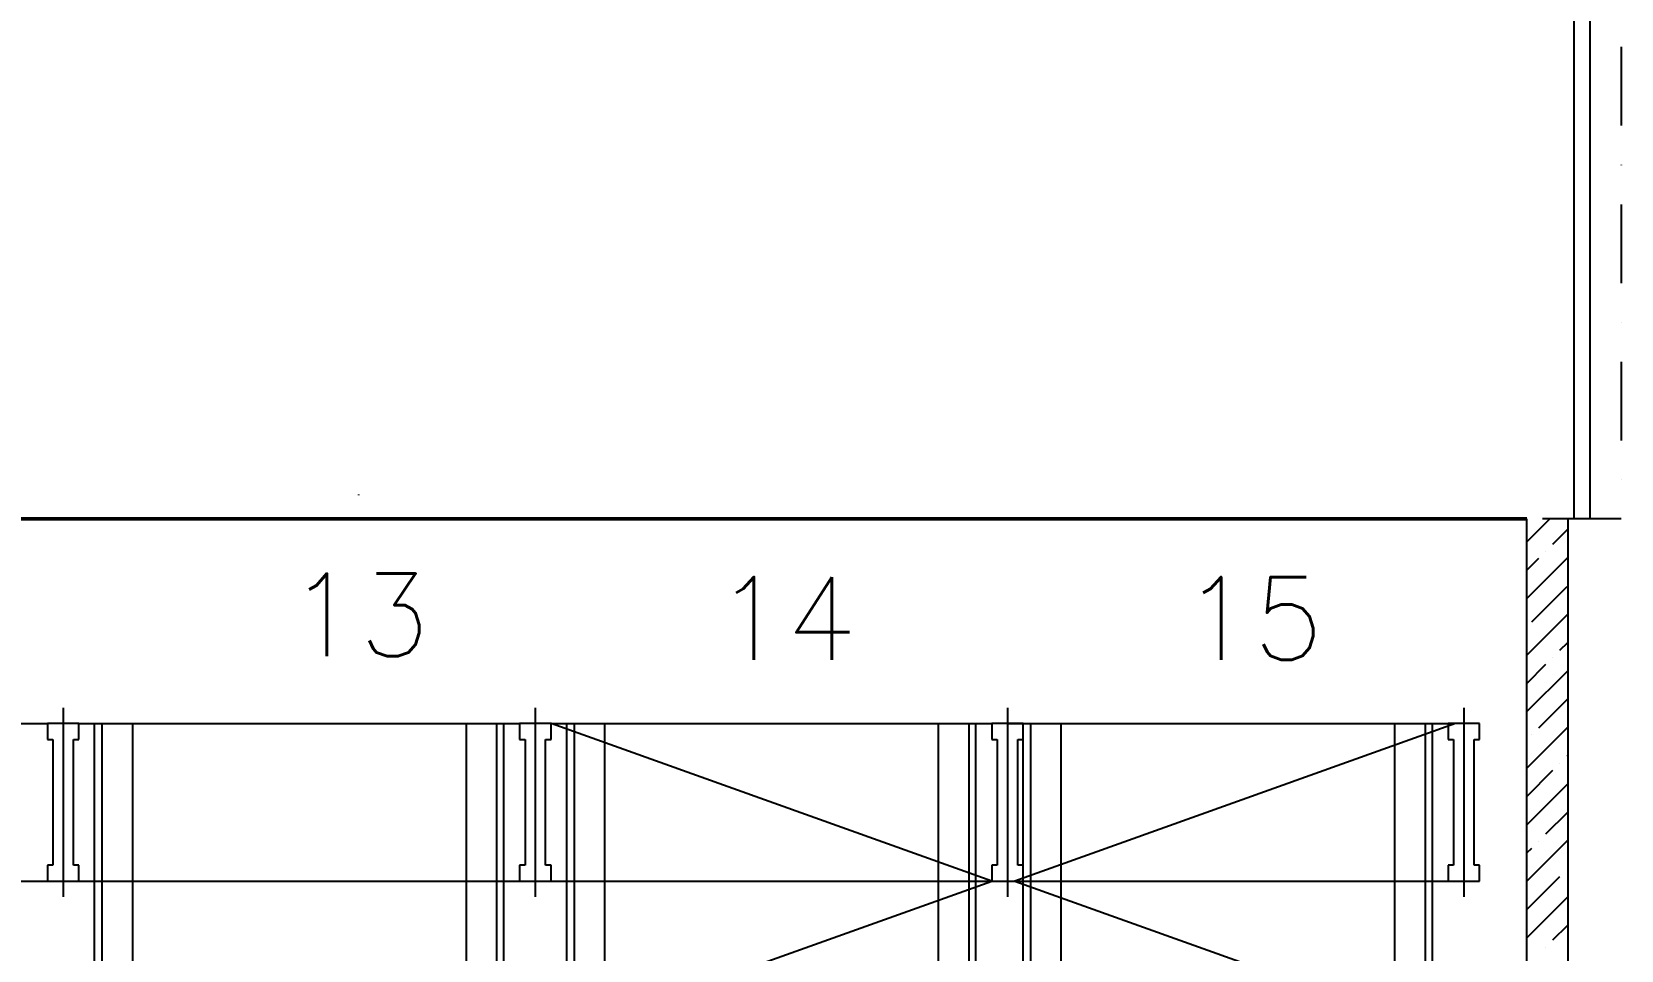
# Model space of a CAD drawing. Header units: millimetres. Extents: x -83 to 24392, y -301 to 14594.
# Drawn here: x 19342 to 24392, y 4229 to 7146 of the extents above; entities that cross this region are included whole.
import ezdxf

# ---------------------------------------------------------------- set-up
doc = ezdxf.new("R2010")
doc.units = ezdxf.units.MM
doc.header["$LTSCALE"] = 0.5
for name, pattern in [('DASHDOT', [1, 0.5, -0.25, 0, -0.25]), ('MITTE', [2, 1.25, -0.25, 0.25, -0.25]), ('STRICHPUNKT', [1, 0.5, -0.25, 0, -0.25])]:
    doc.linetypes.add(name, pattern=pattern)
for name, color, linetype in [('ACHSEN', 2, 'MITTE'), ('DUENN', 3, 'Continuous'), ('OSY_STLPOV', 4, 'DASHDOT'), ('P-2AA96A6E', 7, 'Continuous'), ('UMRISS035', 1, 'Continuous'), ('UMRISS050', 7, 'Continuous'), ('Z-SCHIENE', 2, 'Continuous')]:
    doc.layers.add(name, color=color, linetype=linetype)
doc.styles.get("Standard").update_dxf_attribs({"font": 'romans.shx', "width": 0.75})

# ---------------------------------------------------------------- blocks, each defined once
blk = doc.blocks.new('sklad OK')
at = {"color": 0}
for p, q in [((319.5519, 249.6429), (319.5519, 245.6429)), ((319.6019, 249.6429), (319.6019, 245.6429)), ((319.4019, 240.0429), (319.4019, 245.6429)), ((319.4019, 245.5699), (319.4749, 245.6429)), ((319.4019, 240.0429), (319.4019, 245.6429)), ((319.4849, 245.5631), (319.5319, 245.6101)), ((319.4019, 245.3903), (319.5319, 245.5203)), ((319.4019, 245.4801), (319.44, 245.5182)), ((319.4624, 245.5406), (319.4624, 245.5406)), ((319.4175, 245.3161), (319.5298, 245.4284)), ((319.4019, 245.2107), (319.5319, 245.3407)), ((319.5073, 245.2263), (319.5319, 245.2509)), ((319.4019, 245.1209), (319.4624, 245.1814)), ((319.4849, 245.2039), (319.4849, 245.2039)), ((319.4019, 245.0311), (319.5319, 245.1611)), ((319.44, 244.9793), (319.5319, 245.0713)), ((317.7019, 244.4929), (316.3019, 244.9929)), ((319.1749, 244.9929), (317.7749, 244.4929)), ((319.4019, 244.8515), (319.5319, 244.9815)), ((319.4175, 244.9569), (319.4175, 244.9569)), ((319.5073, 244.8671), (319.5073, 244.8671)), ((319.5298, 244.8895), (319.5319, 244.8917)), ((319.4019, 244.7617), (319.4849, 244.8446)), ((319.4019, 244.6719), (319.5319, 244.8019)), ((319.4624, 244.6426), (319.5319, 244.7121)), ((319.4019, 244.4923), (319.5319, 244.6223)), ((319.44, 244.6201), (319.44, 244.6201)), ((319.4019, 244.5821), (319.4175, 244.5977)), ((319.4019, 244.4025), (319.5073, 244.5079)), ((319.5298, 244.5303), (319.5298, 244.5303)), ((316.3019, 243.9929), (317.7019, 244.4929)), ((317.7749, 244.4929), (319.1749, 243.9929)), ((319.4019, 244.3127), (319.5319, 244.4427)), ((319.4849, 244.3058), (319.5319, 244.3529)), ((319.4624, 244.2834), (319.4624, 244.2834))]:
    blk.add_line(p, q, dxfattribs=at)
at = {"color": 0, "linetype": 'STRICHPUNKT'}
blk.add_line((319.7019, 249.6429), (319.7019, 245.6429), dxfattribs=at)
at = {"layer": 'ACHSEN', "color": 0}
for p, q in [((315.6913, 245.7181), (315.6913, 245.7211)), ((314.7519, 245.0429), (314.7519, 244.4429)), ((314.7519, 245.0429), (314.7519, 244.4429)), ((314.7519, 245.0429), (314.7519, 244.4429)), ((314.7519, 245.0429), (314.7519, 244.4429)), ((314.7519, 245.0429), (314.7519, 244.4429)), ((314.7519, 245.0429), (314.7519, 244.4429)), ((316.2519, 245.0429), (316.2519, 244.4429)), ((316.2519, 245.0429), (316.2519, 244.4429)), ((316.2519, 245.0429), (316.2519, 244.4429)), ((316.2519, 245.0429), (316.2519, 244.4429)), ((317.7519, 245.0429), (317.7519, 244.4429)), ((317.7519, 245.0429), (317.7519, 244.4429)), ((317.7519, 245.0429), (317.7519, 244.4429)), ((317.7519, 245.0429), (317.7519, 244.4429)), ((319.2019, 245.0429), (319.2019, 244.4429)), ((319.2019, 245.0429), (319.2019, 244.4429)), ((319.2019, 245.0429), (319.2019, 244.4429)), ((319.2019, 245.0429), (319.2019, 244.4429))]:
    blk.add_line(p, q, dxfattribs=at)
at = {"layer": 'DUENN', "color": 0, "lineweight": 50}
blk.add_line((295.5269, 245.6429), (319.4019, 245.6429), dxfattribs=at)
at = {"layer": 'OSY_STLPOV', "color": 0}
blk.add_line((319.7019, 245.6429), (319.4022, 245.6429), dxfattribs=at)
at = {"layer": 'OSY_STLPOV', "color": 0, "linetype": 'ByBlock'}
blk.add_line((319.5319, 245.6429), (319.5319, 239.7429), dxfattribs=at)
at = {"layer": 'UMRISS050', "color": 0}
for p, q in [((313.3019, 244.9929), (314.7019, 244.9929)), ((314.8019, 244.9929), (314.7019, 244.9929)), ((314.8019, 244.9929), (314.7019, 244.9929)), ((314.7019, 244.9929), (314.7019, 244.9429)), ((314.7019, 244.9929), (314.7019, 244.9429)), ((314.8019, 244.9929), (314.7019, 244.9929)), ((314.8019, 244.9929), (314.7019, 244.9929)), ((314.7019, 244.9929), (314.7019, 244.9429)), ((314.7019, 244.9929), (314.7019, 244.9429)), ((314.8019, 244.9929), (314.7019, 244.9929)), ((314.8019, 244.9929), (314.7019, 244.9929)), ((314.7019, 244.9929), (314.7019, 244.9429)), ((314.7019, 244.9929), (314.7019, 244.9429)), ((314.8019, 244.9929), (314.8019, 244.9929)), ((314.8019, 244.9929), (314.8019, 244.9929)), ((314.8019, 244.9429), (314.8019, 244.9929)), ((314.8019, 244.9429), (314.8019, 244.9929)), ((314.8019, 244.9929), (316.2019, 244.9929)), ((314.8019, 244.9929), (314.8019, 244.9929)), ((314.8019, 244.9929), (314.8019, 244.9929)), ((314.8019, 244.9429), (314.8019, 244.9929)), ((314.8019, 244.9429), (314.8019, 244.9929)), ((314.8019, 244.9929), (314.8019, 244.9929)), ((314.8019, 244.9929), (314.8019, 244.9929)), ((314.8019, 244.9429), (314.8019, 244.9929)), ((314.8019, 244.9429), (314.8019, 244.9929)), ((316.2019, 244.9929), (316.2019, 244.9429)), ((316.2019, 244.9929), (316.2019, 244.9429)), ((316.3019, 244.9929), (316.2019, 244.9929)), ((316.3019, 244.9929), (316.2019, 244.9929)), ((316.3019, 244.9929), (316.2019, 244.9929)), ((316.3019, 244.9929), (316.2019, 244.9929)), ((316.2019, 244.9929), (316.2019, 244.9429)), ((316.2019, 244.9929), (316.2019, 244.9429)), ((316.3019, 244.9929), (317.7019, 244.9929)), ((316.3019, 244.9429), (316.3019, 244.9929)), ((316.3019, 244.9429), (316.3019, 244.9929)), ((316.3019, 244.9929), (316.3019, 244.9929)), ((316.3019, 244.9929), (316.3019, 244.9929)), ((316.3019, 244.9929), (316.3019, 244.9929)), ((316.3019, 244.9929), (316.3019, 244.9929)), ((316.3019, 244.9429), (316.3019, 244.9929)), ((316.3019, 244.9429), (316.3019, 244.9929)), ((317.7019, 244.9929), (317.7019, 244.9429)), ((317.7019, 244.9929), (317.7019, 244.9429)), ((317.8019, 244.9929), (317.7019, 244.9929)), ((317.8019, 244.9929), (317.7019, 244.9929)), ((317.7019, 244.9929), (317.7019, 244.9429)), ((317.7019, 244.9929), (317.7019, 244.9429)), ((317.8019, 244.9929), (317.7019, 244.9929)), ((317.8019, 244.9929), (317.7019, 244.9929)), ((317.7519, 244.9929), (319.1519, 244.9929)), ((317.8019, 244.9429), (317.8019, 244.9929)), ((317.8019, 244.9429), (317.8019, 244.9929)), ((317.8019, 244.9929), (317.8019, 244.9929)), ((317.8019, 244.9929), (317.8019, 244.9929)), ((317.8019, 244.9429), (317.8019, 244.9929)), ((317.8019, 244.9429), (317.8019, 244.9929)), ((317.8019, 244.9929), (317.8019, 244.9929)), ((317.8019, 244.9929), (317.8019, 244.9929)), ((319.2519, 244.9929), (319.1519, 244.9929)), ((319.2519, 244.9929), (319.1519, 244.9929)), ((319.1519, 244.9929), (319.1519, 244.9429)), ((319.1519, 244.9929), (319.1519, 244.9429)), ((319.2519, 244.9929), (319.1519, 244.9929)), ((319.2519, 244.9929), (319.1519, 244.9929)), ((319.1519, 244.9929), (319.1519, 244.9429)), ((319.1519, 244.9929), (319.1519, 244.9429)), ((319.2519, 244.9929), (319.2519, 244.9929)), ((319.2519, 244.9929), (319.2519, 244.9929)), ((319.2519, 244.9429), (319.2519, 244.9929)), ((319.2519, 244.9429), (319.2519, 244.9929)), ((319.2519, 244.9929), (319.2519, 244.9929)), ((319.2519, 244.9929), (319.2519, 244.9929)), ((319.2519, 244.9429), (319.2519, 244.9929)), ((319.2519, 244.9429), (319.2519, 244.9929)), ((314.7019, 244.9429), (314.7194, 244.9429)), ((314.7019, 244.9429), (314.7194, 244.9429)), ((314.7019, 244.9429), (314.7194, 244.9429)), ((314.7019, 244.9429), (314.7194, 244.9429)), ((314.7019, 244.9429), (314.7194, 244.9429)), ((314.7019, 244.9429), (314.7194, 244.9429)), ((314.7194, 244.9429), (314.7194, 244.5429)), ((314.7194, 244.9429), (314.7194, 244.5429)), ((314.7194, 244.9429), (314.7194, 244.5429)), ((314.7194, 244.9429), (314.7194, 244.5429)), ((314.7194, 244.9429), (314.7194, 244.5429)), ((314.7194, 244.9429), (314.7194, 244.5429)), ((314.7844, 244.5429), (314.7844, 244.9429)), ((314.7844, 244.5429), (314.7844, 244.9429)), ((314.7844, 244.9429), (314.8019, 244.9429)), ((314.7844, 244.9429), (314.8019, 244.9429)), ((314.7844, 244.5429), (314.7844, 244.9429)), ((314.7844, 244.5429), (314.7844, 244.9429)), ((314.7844, 244.5429), (314.7844, 244.9429)), ((314.7844, 244.5429), (314.7844, 244.9429)), ((314.7844, 244.9429), (314.8019, 244.9429)), ((314.7844, 244.9429), (314.8019, 244.9429)), ((314.7844, 244.9429), (314.8019, 244.9429)), ((314.7844, 244.9429), (314.8019, 244.9429)), ((316.2019, 244.9429), (316.2194, 244.9429)), ((316.2019, 244.9429), (316.2194, 244.9429)), ((316.2019, 244.9429), (316.2194, 244.9429)), ((316.2019, 244.9429), (316.2194, 244.9429)), ((316.2194, 244.9429), (316.2194, 244.5429)), ((316.2194, 244.9429), (316.2194, 244.5429)), ((316.2194, 244.9429), (316.2194, 244.5429)), ((316.2194, 244.9429), (316.2194, 244.5429)), ((316.2844, 244.5429), (316.2844, 244.9429)), ((316.2844, 244.5429), (316.2844, 244.9429)), ((316.2844, 244.5429), (316.2844, 244.9429)), ((316.2844, 244.5429), (316.2844, 244.9429)), ((316.2844, 244.9429), (316.3019, 244.9429)), ((316.2844, 244.9429), (316.3019, 244.9429)), ((316.2844, 244.9429), (316.3019, 244.9429)), ((316.2844, 244.9429), (316.3019, 244.9429)), ((317.7019, 244.9429), (317.7194, 244.9429)), ((317.7019, 244.9429), (317.7194, 244.9429)), ((317.7019, 244.9429), (317.7194, 244.9429)), ((317.7019, 244.9429), (317.7194, 244.9429)), ((317.7194, 244.9429), (317.7194, 244.5429)), ((317.7194, 244.9429), (317.7194, 244.5429)), ((317.7194, 244.9429), (317.7194, 244.5429)), ((317.7194, 244.9429), (317.7194, 244.5429)), ((317.7844, 244.5429), (317.7844, 244.9429)), ((317.7844, 244.5429), (317.7844, 244.9429)), ((317.7844, 244.5429), (317.7844, 244.9429)), ((317.7844, 244.5429), (317.7844, 244.9429)), ((317.7844, 244.9429), (317.8019, 244.9429)), ((317.7844, 244.9429), (317.8019, 244.9429)), ((317.7844, 244.9429), (317.8019, 244.9429)), ((317.7844, 244.9429), (317.8019, 244.9429)), ((319.1519, 244.9429), (319.1694, 244.9429)), ((319.1519, 244.9429), (319.1694, 244.9429)), ((319.1519, 244.9429), (319.1694, 244.9429)), ((319.1519, 244.9429), (319.1694, 244.9429)), ((319.1694, 244.9429), (319.1694, 244.5429)), ((319.1694, 244.9429), (319.1694, 244.5429)), ((319.1694, 244.9429), (319.1694, 244.5429)), ((319.1694, 244.9429), (319.1694, 244.5429)), ((319.2344, 244.5429), (319.2344, 244.9429)), ((319.2344, 244.5429), (319.2344, 244.9429)), ((319.2344, 244.5429), (319.2344, 244.9429)), ((319.2344, 244.5429), (319.2344, 244.9429)), ((319.2344, 244.9429), (319.2519, 244.9429)), ((319.2344, 244.9429), (319.2519, 244.9429)), ((319.2344, 244.9429), (319.2519, 244.9429)), ((319.2344, 244.9429), (319.2519, 244.9429)), ((314.7194, 244.5429), (314.7019, 244.5429)), ((314.7194, 244.5429), (314.7019, 244.5429)), ((314.7019, 244.5429), (314.7019, 244.4929)), ((314.7019, 244.5429), (314.7019, 244.4929)), ((314.7194, 244.5429), (314.7019, 244.5429)), ((314.7194, 244.5429), (314.7019, 244.5429)), ((314.7019, 244.5429), (314.7019, 244.4929)), ((314.7019, 244.5429), (314.7019, 244.4929)), ((314.7194, 244.5429), (314.7019, 244.5429)), ((314.7194, 244.5429), (314.7019, 244.5429)), ((314.7019, 244.5429), (314.7019, 244.4929)), ((314.7019, 244.5429), (314.7019, 244.4929)), ((314.8019, 244.5429), (314.7844, 244.5429)), ((314.8019, 244.5429), (314.7844, 244.5429)), ((314.8019, 244.5429), (314.7844, 244.5429)), ((314.8019, 244.5429), (314.7844, 244.5429)), ((314.8019, 244.5429), (314.7844, 244.5429)), ((314.8019, 244.5429), (314.7844, 244.5429)), ((314.8019, 244.4929), (314.8019, 244.5429)), ((314.8019, 244.4929), (314.8019, 244.5429)), ((314.8019, 244.4929), (314.8019, 244.5429)), ((314.8019, 244.4929), (314.8019, 244.5429)), ((314.8019, 244.4929), (314.8019, 244.5429)), ((314.8019, 244.4929), (314.8019, 244.5429)), ((316.2019, 244.5429), (316.2019, 244.4929)), ((316.2019, 244.5429), (316.2019, 244.4929)), ((316.2194, 244.5429), (316.2019, 244.5429)), ((316.2194, 244.5429), (316.2019, 244.5429)), ((316.2194, 244.5429), (316.2019, 244.5429)), ((316.2194, 244.5429), (316.2019, 244.5429)), ((316.2019, 244.5429), (316.2019, 244.4929)), ((316.2019, 244.5429), (316.2019, 244.4929)), ((316.3019, 244.5429), (316.2844, 244.5429)), ((316.3019, 244.5429), (316.2844, 244.5429)), ((316.3019, 244.5429), (316.2844, 244.5429)), ((316.3019, 244.5429), (316.2844, 244.5429)), ((316.3019, 244.4929), (316.3019, 244.5429)), ((316.3019, 244.4929), (316.3019, 244.5429)), ((316.3019, 244.4929), (316.3019, 244.5429)), ((316.3019, 244.4929), (316.3019, 244.5429)), ((317.7019, 244.5429), (317.7019, 244.4929)), ((317.7019, 244.5429), (317.7019, 244.4929)), ((317.7194, 244.5429), (317.7019, 244.5429)), ((317.7194, 244.5429), (317.7019, 244.5429)), ((317.7019, 244.5429), (317.7019, 244.4929)), ((317.7019, 244.5429), (317.7019, 244.4929)), ((317.7194, 244.5429), (317.7019, 244.5429)), ((317.7194, 244.5429), (317.7019, 244.5429)), ((317.8019, 244.5429), (317.7844, 244.5429)), ((317.8019, 244.5429), (317.7844, 244.5429)), ((317.8019, 244.5429), (317.7844, 244.5429)), ((317.8019, 244.5429), (317.7844, 244.5429)), ((317.8019, 244.4929), (317.8019, 244.5429)), ((317.8019, 244.4929), (317.8019, 244.5429)), ((317.8019, 244.4929), (317.8019, 244.5429)), ((317.8019, 244.4929), (317.8019, 244.5429)), ((319.1694, 244.5429), (319.1519, 244.5429)), ((319.1694, 244.5429), (319.1519, 244.5429)), ((319.1519, 244.5429), (319.1519, 244.4929)), ((319.1519, 244.5429), (319.1519, 244.4929)), ((319.1694, 244.5429), (319.1519, 244.5429)), ((319.1694, 244.5429), (319.1519, 244.5429)), ((319.1519, 244.5429), (319.1519, 244.4929)), ((319.1519, 244.5429), (319.1519, 244.4929)), ((319.2519, 244.5429), (319.2344, 244.5429)), ((319.2519, 244.5429), (319.2344, 244.5429)), ((319.2519, 244.5429), (319.2344, 244.5429)), ((319.2519, 244.5429), (319.2344, 244.5429)), ((319.2519, 244.4929), (319.2519, 244.5429)), ((319.2519, 244.4929), (319.2519, 244.5429)), ((319.2519, 244.4929), (319.2519, 244.5429)), ((319.2519, 244.4929), (319.2519, 244.5429)), ((313.3019, 244.4929), (314.7019, 244.4929)), ((314.7019, 244.4929), (314.8019, 244.4929)), ((314.7019, 244.4929), (314.8019, 244.4929)), ((314.7019, 244.4929), (314.8019, 244.4929)), ((314.7019, 244.4929), (314.8019, 244.4929)), ((314.7019, 244.4929), (314.8019, 244.4929)), ((314.7019, 244.4929), (314.8019, 244.4929)), ((314.8019, 244.4929), (316.2019, 244.4929)), ((316.2019, 244.4929), (316.3019, 244.4929)), ((316.2019, 244.4929), (316.3019, 244.4929)), ((316.2019, 244.4929), (316.3019, 244.4929)), ((316.2019, 244.4929), (316.3019, 244.4929)), ((316.3019, 244.4929), (317.7019, 244.4929)), ((317.7019, 244.4929), (317.8019, 244.4929)), ((317.7019, 244.4929), (317.8019, 244.4929)), ((317.7019, 244.4929), (317.8019, 244.4929)), ((317.7019, 244.4929), (317.8019, 244.4929)), ((317.7519, 244.4929), (319.1519, 244.4929)), ((319.1519, 244.4929), (319.2519, 244.4929)), ((319.1519, 244.4929), (319.2519, 244.4929)), ((319.1519, 244.4929), (319.2519, 244.4929)), ((319.1519, 244.4929), (319.2519, 244.4929))]:
    blk.add_line(p, q, dxfattribs=at)
at = {"layer": 'Z-SCHIENE', "color": 0}
for p, q in [((314.8519, 240.4929), (314.8519, 244.9929)), ((314.8749, 244.9929), (314.8749, 240.4929)), ((314.9719, 244.9929), (314.9719, 240.4929)), ((316.0319, 244.9929), (316.0319, 240.4929)), ((316.1289, 244.9929), (316.1289, 240.4929)), ((316.1519, 240.4929), (316.1519, 244.9929)), ((316.3519, 240.4929), (316.3519, 244.9929)), ((316.3749, 244.9929), (316.3749, 240.4929)), ((316.4719, 244.9929), (316.4719, 240.4929)), ((317.5319, 244.9929), (317.5319, 240.4929)), ((317.6289, 244.9929), (317.6289, 240.4929)), ((317.6519, 240.4929), (317.6519, 244.9929)), ((317.8019, 240.4929), (317.8019, 244.9929)), ((317.8249, 244.9929), (317.8249, 240.4929)), ((317.9219, 244.9929), (317.9219, 240.4929)), ((318.9819, 244.9929), (318.9819, 240.4929)), ((319.0789, 244.9929), (319.0789, 240.4929)), ((319.1019, 240.4929), (319.1019, 244.9929))]:
    blk.add_line(p, q, dxfattribs=at)
at = {"layer": 'UMRISS035', "color": 0}
for s, p in [('13', (315.4663, 245.2067)), ('14', (316.8227, 245.1958)), ('15', (318.3067, 245.1958))]:
    blk.add_text(s, height=0.26258, dxfattribs=at).set_placement(p)

msp = doc.modelspace()

# ---------------------------------------------------------------- block references
at = {"layer": 'P-2AA96A6E', "color": 202, "linetype": 'Continuous', "lineweight": 20, "xscale": 1000, "yscale": 1000, "zscale": 1000}
msp.add_blockref('sklad OK', (-295309.9, -240043.9), dxfattribs=at)

doc.saveas('drawing.dxf')
